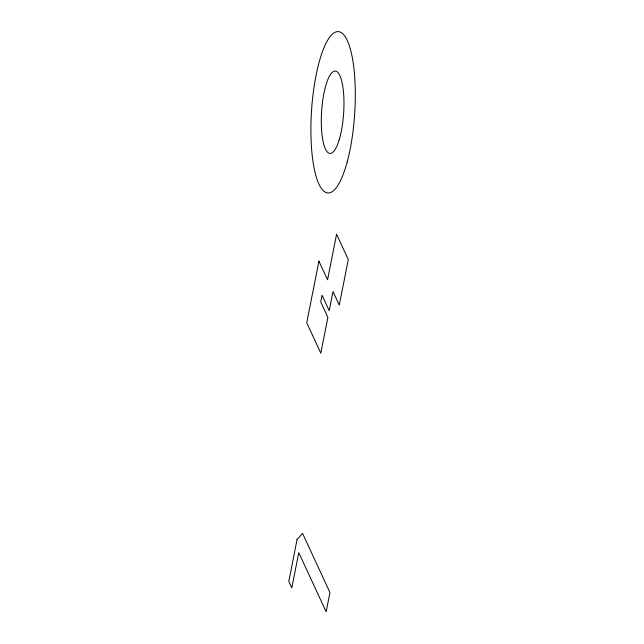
<?xml version="1.0" encoding="UTF-8"?>
<svg xmlns="http://www.w3.org/2000/svg" width="644" height="644" viewBox="0 0 644 644"><rect width="100%" height="100%" fill="white"/><g stroke="black" fill="none" stroke-linecap="round" stroke-linejoin="round"><path stroke-width="0.97" d="M318.925 261.15L306.729 322.757L320.801 353.186L327.893 317.371L320.736 301.899L322.056 295.218L329.213 310.69L332.996 291.571L339.267 305.143L348.291 259.572L336.579 234.231L327.555 279.802L318.925 261.15M297.069 539.543L288.81 581.387L291.804 587.867L298.784 552.641L326.138 611.8L329.953 592.544L302.591 533.385L297.069 539.543M347.197 161.926A80.822 21.622 -86.3 0 0 340.893 32.385A80.822 21.622 -86.3 0 0 311.197 142.477A80.822 21.622 -86.3 0 0 347.197 161.926M339.171 139.909A41.264 11.045 -86.3 0 0 337.384 71.983A41.264 11.045 -86.3 0 0 321.34 124.815A41.264 11.045 -86.3 0 0 339.171 139.909"/></g></svg>
